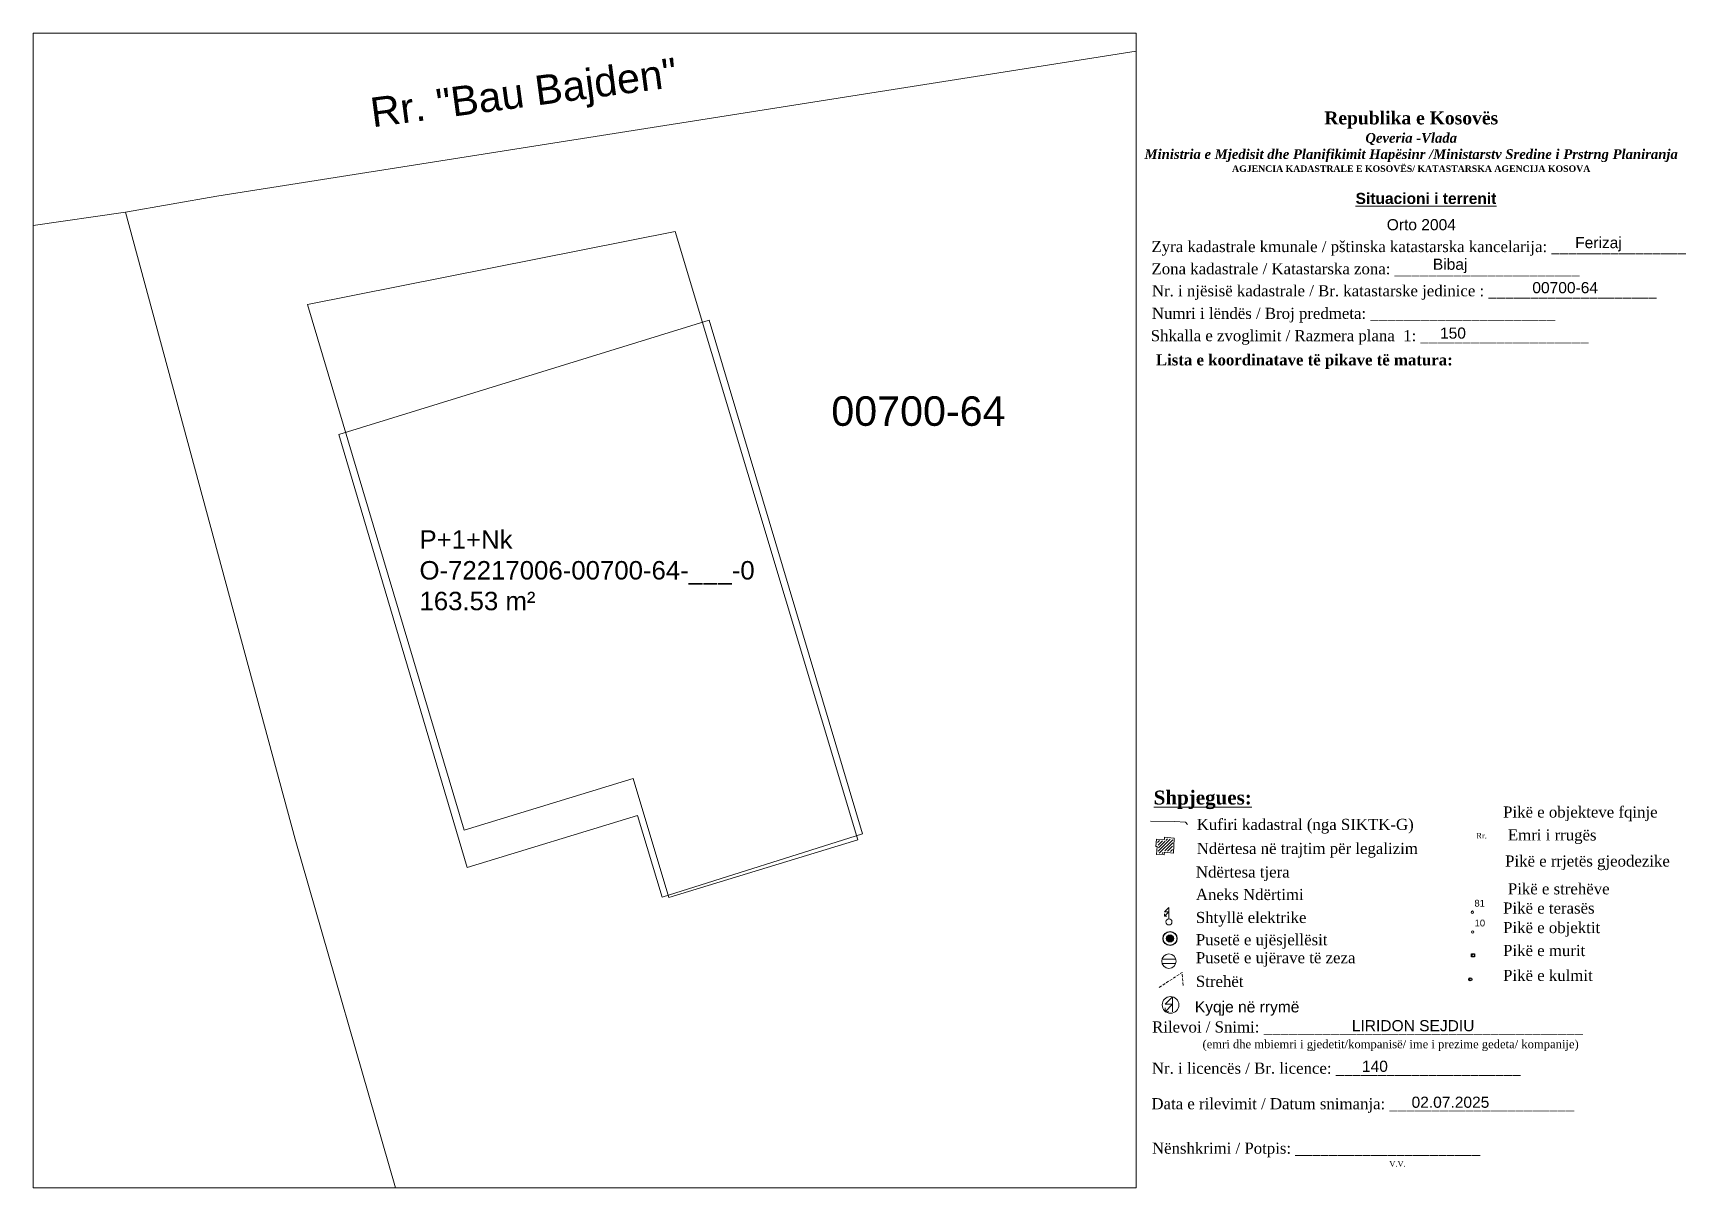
# Paper-space layout 'Situacioni' of a CAD drawing. Header units: metres, sheet in millimetres. Extents: x 0 to 297, y 0 to 208.
# The model-space entities are those that its viewports show. They can reach past a viewport. Long polylines and large blocks are cut down to what shows.
import ezdxf

# ---------------------------------------------------------------- set-up
doc = ezdxf.new("R2010")
doc.units = ezdxf.units.M
doc.linetypes.add('DASHED', pattern=[0.75, 0.5, -0.25])
doc.layers.get('0').update_dxf_attribs({"lineweight": 0})
for name, color, linetype, lineweight in [('Etazha 0 pikat', 1, 'Continuous', 0), ('Etazha 0 terasa', 6, 'Continuous', 0), ('kati 0', 1, 'Continuous', 0), ('kati 0 fasada', 6, 'Continuous', 0), ('Korniza e jashtme', 7, 'Continuous', 0), ('kyqje ujselles', 5, 'Continuous', 0), ('kyqje-rryme', 1, 'Continuous', 0), ('Nr Parceles Baze', 7, 'Continuous', 0), ('Parc-Kojshi', 251, 'Continuous', 0), ('Parcela Baze', 7, 'Continuous', 0), ('Parcela kadastrale', 7, 'Continuous', 0), ('Puset fekali', 30, 'Continuous', 0), ('Shtyll elektrike', 7, 'Continuous', 0), ('streha', 233, 'Continuous', 0)]:
    doc.layers.add(name, color=color, linetype=linetype, lineweight=lineweight)
doc.styles.get("Standard").update_dxf_attribs({"font": 'arial.ttf'})

# ---------------------------------------------------------------- blocks, each defined once
blk = doc.blocks.new('*X14')
for p, q in [((69.5, 22.78), (70, 22.78)), ((69.5, 22.75), (70, 22.75)), ((69.5, 22.72), (70, 22.72)), ((69.51, 22.81), (69.99, 22.81)), ((69.51, 22.69), (69.99, 22.69)), ((69.52, 22.84), (69.98, 22.84)), ((69.52, 22.66), (69.98, 22.66)), ((69.53, 22.88), (69.97, 22.88)), ((69.53, 22.62), (69.97, 22.62)), ((69.55, 22.91), (69.95, 22.91)), ((69.55, 22.59), (69.95, 22.59)), ((69.58, 22.94), (69.92, 22.94)), ((69.63, 22.97), (69.87, 22.97)), ((69.58, 22.56), (69.92, 22.56)), ((69.63, 22.53), (69.87, 22.53))]:
    blk.add_line(p, q)
blk = doc.blocks.new('Drill Hole')
at = {"color": 0, "linetype": 'ByBlock', "lineweight": -2}
for radius in [0.05, 0.025]:
    blk.add_circle((0, 0), radius, dxfattribs=at)
at = {"color": 0, "linetype": 'ByBlock', "lineweight": -2, "xscale": 0.1000000000000227, "yscale": 0.1000000000000227, "zscale": 0.1000000000000227}
blk.add_blockref('*X14', (-6.975, -2.275), dxfattribs=at)
blk = doc.blocks.new('Settling Basin - PK ujrat e zeza')
at = {"color": 21, "lineweight": 0, "flags": 128}
for points in [[(-0.95, 0.27), (0.96, 0.27)], [(-0.95, -0.33), (0.96, -0.33)]]:
    blk.add_lwpolyline(points, dxfattribs=at)
at = {"color": 21, "lineweight": 0}
blk.add_circle((0, 0), 1, dxfattribs=at)
blk = doc.blocks.new('Puset_Kan_Atmosferik')
blk.add_blockref('Settling Basin - PK ujrat e zeza', (0, 0))
blk = doc.blocks.new('Pole electricity_ Shtyllë Elekrike Druri - tension i lartë')
at = {"color": 1, "linetype": 'ByBlock', "lineweight": 0, "flags": 128}
for points in [[(0, 0.5), (0, 2.35), (-0.7, 1.65), (0, 1.65), (-0.7, 0.95)], [(-0.35, 0.95), (-0.7, 0.95), (-0.7, 1.3)]]:
    blk.add_lwpolyline(points, dxfattribs=at)
at = {"color": 1, "linetype": 'ByBlock', "lineweight": 0}
blk.add_circle((0, 0), 0.5, dxfattribs=at)
blk = doc.blocks.new('Shtylle_Elekrike_Druri')
at = {"color": 1, "lineweight": 0}
blk.add_blockref('Pole electricity_ Shtyllë Elekrike Druri - tension i lartë', (0, 0), dxfattribs=at)
blk = doc.blocks.new('*U79')
at = {"color": 0, "linetype": 'ByBlock', "lineweight": -2, "transparency": 16777216}
blk.add_line((0, 0), (0, 0), dxfattribs=at)
blk.add_circle((0, 0), 0.5, dxfattribs=at)
blk = doc.blocks.new('*U80', base_point=(344.98, 90.05, 619.9))
at = {"layer": 'Etazha 0 terasa', "linetype": 'ByBlock', "insert": (345.34, 91.04), "char_height": 1.217, "attachment_point": 7}
blk.add_mtext('81', dxfattribs=at)
blk = doc.blocks.new('*U81', base_point=(344.98, 90.05, 619.9))
at = {"layer": 'Etazha 0 terasa', "linetype": 'ByBlock', "lineweight": -2}
blk.add_blockref('*U80', (344.98, 90.05, 619.9), dxfattribs=at)
blk = doc.blocks.new('*U82', base_point=(344.98, 90.05, 619.9))
at = {"layer": 'Etazha 0 terasa', "linetype": 'ByBlock', "lineweight": -2}
blk.add_blockref('*U81', (344.98, 90.05, 619.9), dxfattribs=at)
at = {"layer": 'Etazha 0 terasa', "linetype": 'ByBlock', "lineweight": -2, "xscale": 0.4424959465003713, "yscale": 0.4424959465003713, "zscale": 0.4424959465003713}
blk.add_blockref('*U79', (344.98, 90.05, 619.9), dxfattribs=at)
blk = doc.blocks.new('*U83', base_point=(342.04, 86.06, 620.6))
at = {"layer": 'Etazha 0 pikat', "linetype": 'ByBlock', "insert": (342.4, 87.06), "char_height": 1.217, "attachment_point": 7}
blk.add_mtext('10', dxfattribs=at)
blk = doc.blocks.new('*U84', base_point=(342.04, 86.06, 620.6))
at = {"layer": 'Etazha 0 pikat', "linetype": 'ByBlock', "lineweight": -2}
blk.add_blockref('*U83', (342.04, 86.06, 620.6), dxfattribs=at)
blk = doc.blocks.new('*U85', base_point=(342.04, 86.06, 620.6))
at = {"layer": 'Etazha 0 pikat', "linetype": 'ByBlock', "lineweight": -2, "xscale": 0.4424959465003713, "yscale": 0.4424959465003713, "zscale": 0.4424959465003713}
blk.add_blockref('*U79', (342.04, 86.06, 620.6), dxfattribs=at)
at = {"layer": 'Etazha 0 pikat', "linetype": 'ByBlock', "lineweight": -2}
blk.add_blockref('*U84', (342.04, 86.06, 620.6), dxfattribs=at)
blk = doc.blocks.new('*U86')
at = {"color": 0, "linetype": 'ByBlock', "lineweight": -2, "transparency": 16777216}
blk.add_line((0, 0), (0, 0.5), dxfattribs=at)
blk.add_lwpolyline([(-0.5, -0.5), (-0.5, 0.5), (0.5, 0.5), (0.5, -0.5)], close=True, dxfattribs=at)
blk = doc.blocks.new('*U87')
at = {"color": 0, "linetype": 'ByBlock', "lineweight": -2, "transparency": 16777216}
blk.add_line((0, 0), (0, 0.5), dxfattribs=at)
blk.add_circle((0, 0), 0.5, dxfattribs=at)
blk = doc.blocks.new('kkyqje-rryme')
at = {"color": 1, "linetype": 'ByBlock', "lineweight": 0, "flags": 128}
for points in [[(0.036, -0.117), (0.036, 0.14), (-0.093, 0.011), (0.036, 0.011), (-0.093, -0.118)], [(-0.029, -0.118), (-0.093, -0.118), (-0.093, -0.053)]]:
    blk.add_lwpolyline(points, dxfattribs=at)
at = {"color": 1, "linetype": 'ByBlock', "lineweight": 0}
blk.add_circle((0, 0), 0.145, dxfattribs=at)
blk = doc.blocks.new('*U89', base_point=(330.34, 61.08, 601.69))
at = {"layer": 'kyqje-rryme', "linetype": 'ByBlock', "lineweight": -2, "xscale": 10.36363566774858, "yscale": 10.36363566774858, "zscale": 10.36363566774858}
blk.add_blockref('kkyqje-rryme', (330.34, 61.08, 601.69), dxfattribs=at)

msp = doc.modelspace()

# ---------------------------------------------------------------- linework, layer by layer
at = {"layer": 'kati 0', "elevation": 626.264, "flags": 128}
msp.add_lwpolyline([(7516687.105, 4692428.011), (7516692.052, 4692411.516), (7516686.935, 4692409.955), (7516685.967, 4692413.184), (7516681.378, 4692411.784), (7516677.137, 4692426.038)], close=True, dxfattribs=at)
at = {"layer": 'kati 0', "elevation": 625.998, "flags": 128}
msp.add_lwpolyline([(7516677.137, 4692426.038), (7516681.378, 4692411.784)], dxfattribs=at)
at = {"layer": 'Parc-Kojshi'}
msp.add_lwpolyline([(7516653.89, 4692425.86), (7516672.2, 4692428.54)], dxfattribs=at)
at = {"layer": 'Parcela Baze', "flags": 128}
msp.add_lwpolyline([(7516718.331, 4692435.856), (7516674.68, 4692428.97), (7516672.2, 4692428.54), (7516676.8, 4692411.54), (7516688.82, 4692369.8), (7516700.45, 4692326.5), (7516700.84, 4692322.801), (7516704.59, 4692287.19), (7516735.21, 4692261.76), (7516728.88, 4692300.6), (7516744.84, 4692311.44), (7516742.12, 4692328.76), (7516742.58, 4692340.74), (7516732.02, 4692382.21)], close=True, dxfattribs=at)
at = {"layer": 'streha', "flags": 128}
for points, elevation in [([(7516688.021, 4692425.613), (7516677.987, 4692422.506)], 633.738), ([(7516692.183, 4692411.682), (7516688.021, 4692425.613)], 633.75), ([(7516681.468, 4692410.767), (7516677.987, 4692422.506)], 633.606), ([(7516692.183, 4692411.682), (7516686.748, 4692409.96), (7516686.082, 4692412.175), (7516681.468, 4692410.767)], 633.75)]:
    msp.add_lwpolyline(points, dxfattribs=dict(at, elevation=elevation))

# ---------------------------------------------------------------- texts
at = {"layer": 'kati 0', "color": 0, "insert": (7516680.171, 4692419.911), "char_height": 0.5, "attachment_point": 1}
msp.add_mtext_dynamic_manual_height_columns('P+1+Nk^JO-72217006-00700-64-___-0\\P163.53 m²', width=11.66999, gutter_width=1, heights=[0], dxfattribs=at)
at = {"layer": 'Nr Parceles Baze'}
msp.add_text('Rr. "Bau Bajden"', height=0.8, rotation=7.5892, dxfattribs=at).set_placement((7516678.9, 4692430.837))
msp.add_text('00700-64', height=0.8, dxfattribs=at).set_placement((7516691.335, 4692422.744))

psp = doc.layouts.new('Situacioni')

# ---------------------------------------------------------------- hatches: boundary and pattern name
at = {"layer": 'kati 0 fasada'}
h = psp.add_hatch(dxfattribs=at)
h.set_pattern_fill('ANSI31', color=256, scale=0.124587)
h.set_pattern_definition([(45, (-1871450.2512, -1176171.17354), (-0.27970504433, 0.27970504433), [])])
h.paths.add_polyline_path([(204.9, 62.91), (203.64, 63), (203.61, 62.59), (202.18, 62.69), (202.12, 61.88), (202.35, 61.87), (202.24, 60.41), (203.14, 60.36), (203.21, 60.83), (204.8, 60.7)])

# ---------------------------------------------------------------- linework, layer by layer
at = {"layer": 'kati 0 fasada', "color": 7, "linetype": 'Continuous', "lineweight": 13}
psp.add_lwpolyline([(205.16, 63.14), (205.03, 60.43), (203.42, 60.57), (203.36, 60.1), (201.97, 60.18), (202.08, 61.63), (201.85, 61.64), (201.95, 62.96), (203.38, 62.85), (203.42, 63.27)], close=True, dxfattribs=at)
at = {"layer": 'Parcela kadastrale', "flags": 128}
psp.add_lwpolyline([(200.87, 66.16), (205.17, 66.1), (207.17, 66.01), (207.55, 65.58)], dxfattribs=at)
at = {"layer": 'streha', "linetype": 'DASHED', "flags": 128}
psp.add_lwpolyline([(202.45, 36.29), (205.06, 37.98), (206.55, 38.98), (206.79, 36.45)], dxfattribs=at)

# ---------------------------------------------------------------- block references
at = {"color": 25, "linetype": 'ByBlock', "lineweight": -2, "xscale": 0.5349036802561624, "yscale": 0.5349036802561624, "zscale": 0.5349036802561624}
psp.add_blockref('*U86', (258.84, 42.04, 383.3), dxfattribs=at)
at = {"color": 97, "linetype": 'ByBlock', "lineweight": -2, "xscale": 0.5465772699824809, "yscale": 0.5465772699824809, "zscale": 0.5465772699824809}
psp.add_blockref('*U87', (258.37, 37.72, 397.83), dxfattribs=at)
at = {"layer": 'Etazha 0 pikat'}
psp.add_blockref('*U85', (258.78, 46.23, 620.6), dxfattribs=at)
at = {"layer": 'Etazha 0 terasa'}
psp.add_blockref('*U82', (258.75, 49.8, 619.9), dxfattribs=at)
at = {"layer": 'kyqje ujselles', "color": 0, "linetype": 'ByBlock', "lineweight": -2, "xscale": 24.999995000001, "yscale": 24.999995000001, "zscale": 24.999995000001}
psp.add_blockref('Drill Hole', (204.39, 45.08, 619.52), dxfattribs=at)
at = {"layer": 'kyqje-rryme'}
psp.add_blockref('*U89', (204.49, 33.13, 601.69), dxfattribs=at)
at = {"layer": 'Puset fekali', "color": 0, "linetype": 'ByBlock', "lineweight": -2, "xscale": 1.298461642721147, "yscale": 1.298461642721147, "zscale": 1.298461642721147}
psp.add_blockref('Puset_Kan_Atmosferik', (204.19, 41, 459.81), dxfattribs=at)
at = {"layer": 'Shtyll elektrike', "color": 0, "linetype": 'ByBlock', "lineweight": -2, "xscale": 1.102172484047922, "yscale": 1.102172484047922, "zscale": 1.102172484047922}
psp.add_blockref('Shtylle_Elekrike_Druri', (204.19, 48.07, 326.06), dxfattribs=at)

# ---------------------------------------------------------------- texts
for s, p in [('Orto 2004', (243.35, 172.42)), ('00700-64', (269.52, 161.1)), ('150', (252.92, 152.93)), ('Kyqje në rrymë', (208.86, 31.79)), ('LIRIDON SEJDIU', (237.07, 28.4)), ('140  ', (238.89, 21.1)), ('02.07.2025', (247.81, 14.64))]:
    psp.add_text(s, height=2).set_placement(p)
at = {"attachment_point": 1}
for s, insert, char_height, width in [('\\pxqc;{\\fBook Antiqua|b1|i0|c0|p18;\\H1.3333x;Republika e Kosovës\\fTimes New Roman|b1|i0|c0|p18;\\P\\fBook Antiqua|b1|i1|c0|p18;\\H0.75x;Qeveria -Vlada\\P\\fTimes New Roman|b1|i1|c0|p18;Ministria e Mjedisit dhe Planifikimit Hapësinr /Ministarstv Sredine i Prstrng Planiranja\\P\\fBook Antiqua|b1|i0|c0|p18;\\H0.66668x;AGJENCIA KADASTRALE E KOSOVËS/ KATASTARSKA AGENCIJA KOSOVA}', (151.83, 193.78), 1.74651, 191.8237), ('{\\fArial|b1|i0|c0|p34;\\LSituacioni i terrenit }', (237.75, 179.14), 2, 26.5502), ('{\\fTimes New Roman|b0|i0|c0|p18; Zyra kadastrale kmunale / pštinska katastarska kancelarija: ________________}', (200.3, 170.49), 2, 114.6874), ('Ferizaj', (277.22, 171.2), 2, 24.6598), ('{\\fTimes New Roman|b0|i0|c0|p18; Zona kadastrale / Katastarska zona: ______________________}', (200.31, 166.5), 2, 83.344), ('Bibaj', (251.64, 167.31), 2, 24.6598), ('{\\fTimes New Roman|b0|i0|c0|p18;Nr. i njësisë kadastrale / Br. katastarske jedinice : ____________________}', (201.14, 162.54), 2, 98.5379), ('{\\fTimes New Roman|b0|i0|c0|p18; Numri i lëndës / Broj predmeta: ______________________}', (200.38, 158.48), 2, 83.344), ('{\\fTimes New Roman|b0|i0|c0|p18; Shkalla e zvoglimit / Razmera plana  1: ____________________}', (200.17, 154.47), 2, 98.5379), ('{\\fTimes New Roman|b1|i0|c0|p18;Lista e koordinatave të pikave të matura:}', (201.85, 150.12), 2, 98.5379), ('{\\fTimes New Roman|b1|i0|c0|p18;\\LShpjegues:}', (201.46, 71.67), 2.5, 98.5379), ('{\\fTimes New Roman|b0|i0|c0|p18;Pikë e objekteve fqinje}', (264.27, 68.82, -3193.16), 2, 98.5379), ('{\\fTimes New Roman|b0|i0|c0|p18;Kufiri kadastral (nga SIKTK-G)}', (209.19, 66.59), 2, 98.5379), ('{\\fTimes New Roman|b0|i0|c0|p18;Rr.}', (259.45, 64.06, -1596.58), 1, 98.5379), ('{\\fTimes New Roman|b0|i0|c0|p18;Emri i rrugës }', (265.12, 64.7, -1596.58), 2, 98.5379), ('{\\fTimes New Roman|b0|i0|c0|p18;Ndërtesa në trajtim për legalizim}', (209.19, 62.27), 2, 98.5379), ('{\\fTimes New Roman|b0|i0|c0|p18;Pikë e rrjetës gjeodezike}', (264.63, 60.01, -1596.58), 2, 98.5379), ('{\\fTimes New Roman|b0|i0|c0|p18;Ndërtesa tjera}', (209.04, 58.04), 2, 98.5379), ('{\\fTimes New Roman|b0|i0|c0|p18;Aneks Ndërtimi}', (209.04, 53.99), 2, 98.5379), ('{\\fTimes New Roman|b0|i0|c0|p18;Pikë e strehëve}', (265.12, 55.01, -1596.58), 2, 98.5379), ('{\\fTimes New Roman|b0|i0|c0|p18;Pikë e terasës}', (264.27, 51.55, -3193.16), 2, 98.5379), ('{\\fTimes New Roman|b0|i0|c0|p18;Shtyllë elektrike}', (209.04, 49.86), 2, 98.5379), ('{\\fTimes New Roman|b0|i0|c0|p18;Pikë e objektit}', (264.27, 48.04, -3193.16), 2, 98.5379), ('{\\fTimes New Roman|b0|i0|c0|p18;Pusetë e ujësjellësit}', (209.04, 45.86), 2, 98.5379), ('{\\fTimes New Roman|b0|i0|c0|p18;Pusetë e ujërave të zeza}', (209.04, 42.63), 2, 98.5379), ('{\\fTimes New Roman|b0|i0|c0|p18;Pikë e murit}', (264.27, 43.92, -3193.16), 2, 98.5379), ('{\\fTimes New Roman|b0|i0|c0|p18;Pikë e kulmit}', (264.27, 39.44, -3193.16), 2, 98.5379), ('{\\fTimes New Roman|b0|i0|c0|p18;Strehët}', (209.04, 38.37), 2, 98.5379), ('{\\fTimes New Roman|b0|i0|c0|p18; Rilevoi / Snimi: ______________________________________\\P             \\H0.75x;(emri dhe mbiemri i gjedetit/kompanisë/ ime i prezime gedeta/ kompanije)}', (200.41, 30.17), 2, 87.3883), ('{\\fTimes New Roman|b0|i0|c0|p18; Nr. i licencës / Br. licence: ______________________\\P                                }', (200.38, 22.76), 2, 83.344), ('{\\fTimes New Roman|b0|i0|c0|p18; Data e rilevimit / Datum snimanja: ______________________\\P                                 }', (200.29, 16.37), 2, 83.344), ('{\\fTimes New Roman|b0|i0|c0|p18; Nënshkrimi / Potpis: ______________________\\P\\H0.5x;                                                                                                                   V.V.\\P\\H2.00001x;                                ', (200.39, 8.38), 2, 83.344)]:
    psp.add_mtext(s, dxfattribs=dict(at, insert=insert, char_height=char_height, width=width))

# ---------------------------------------------------------------- viewports
at = {"layer": 'Korniza e jashtme', "view_target_point": (370776.427, 310629.57)}
psp.add_viewport(center=(99.17, 104.05), size=(198.31, 207.652), view_center_point=(7145908.222, 4381788.167), view_height=31.3145, dxfattribs=at)

doc.saveas('drawing.dxf')
